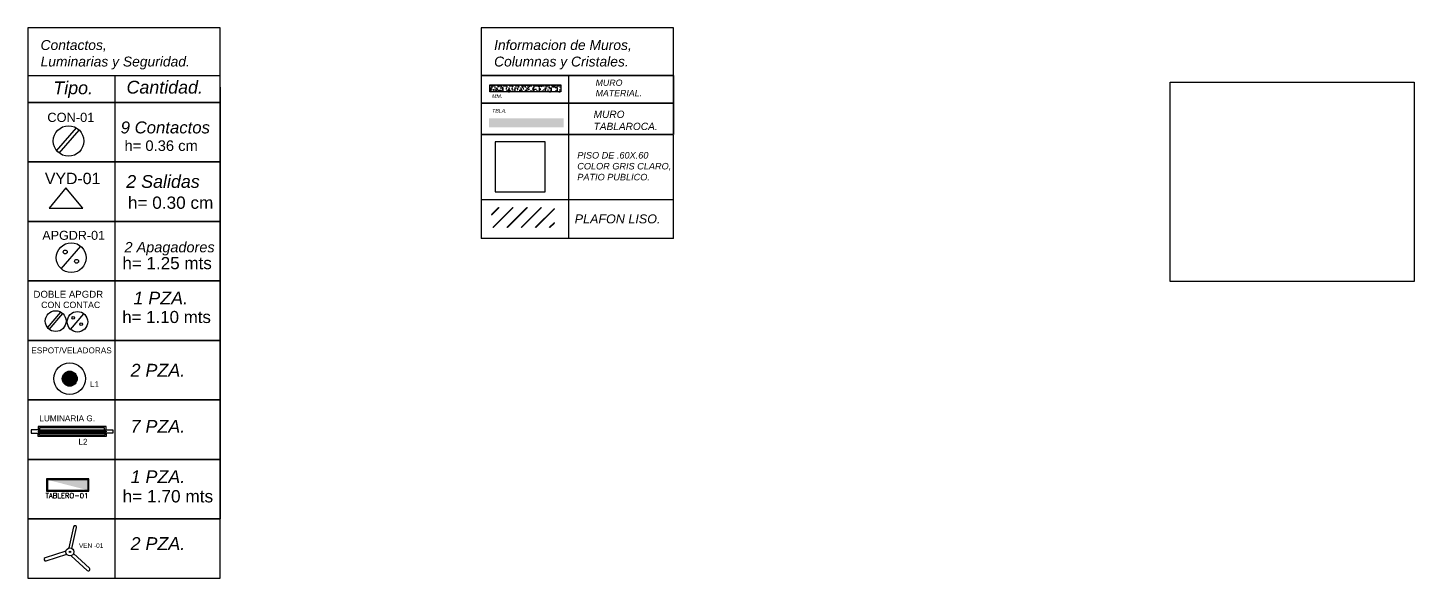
# Model space of a CAD drawing. Header units: millimetres. Extents: x 10930 to 21977, y 3784 to 7635.
# Drawn here: x 10990.5 to 11007.13, y 3815.36 to 3821.97 of the extents above; entities that cross this region are included whole.
import ezdxf
from ezdxf.enums import TextEntityAlignment as Align

# ---------------------------------------------------------------- set-up
doc = ezdxf.new("R2010")
doc.units = ezdxf.units.MM
for name, color, linetype in [('CUADRO IMFORMATIVO', 93, 'Continuous'), ('IMAGENES', 191, 'Continuous'), ('MEDIDAS.', 75, 'Continuous')]:
    doc.layers.add(name, color=color, linetype=linetype)
doc.styles.add('BBVA_Guadalajara Rastro_FN$0$X-PP-NEW$0$ROMANS', font='romans.shx', dxfattribs={"width": 0.75})
doc.styles.get("Standard").update_dxf_attribs({"font": 'arial.ttf'})
picture_1 = doc.add_image_def('image28.png', size_in_pixel=(582, 476))

# ---------------------------------------------------------------- blocks, each defined once
blk = doc.blocks.new('Cuadro imformatibo de acabados')
at = {"layer": 'CUADRO IMFORMATIVO'}
h = blk.add_hatch(dxfattribs=at)
h.set_pattern_fill('ANGLE', color=151, scale=0.010385)
h.set_pattern_definition([(0, (-11794.835896, -4063.511164), (0, 0.07254180236), [0.05275767444, -0.01978412792]), (90, (-11794.835896, -4063.511164), (-0.07254180236, 4e-18), [0.05275767444, -0.01978412792])])
h.paths.add_polyline_path([(10996.895, 3821.204), (10996.895, 3821.287), (10996.043, 3821.287), (10996.043, 3821.204)])
h = blk.add_hatch(dxfattribs=at)
h.set_pattern_fill('AR-CONC', color=161, scale=0.0005)
h.paths.add_polyline_path([(10996.043, 3821.204), (10996.043, 3821.287), (10996.895, 3821.287), (10996.895, 3821.204)])
h = blk.add_hatch(color=161, dxfattribs=at)
h.dxf.hatch_style = 1
h.paths.add_polyline_path([(10996.929, 3820.778), (10996.929, 3820.885), (10996.035, 3820.885), (10996.035, 3820.778)])
h = blk.add_hatch(dxfattribs=at)
h.set_pattern_fill('JIS_LC_20A', color=252, scale=0.006)
h.set_pattern_definition([(45, (26.15879, 1.55825), (-0.0848528137, 0.0848528137), []), (45, (26.16479, 1.55825), (-0.0848528137, 0.0848528137), [])])
h.paths.add_polyline_path([(10996.063, 3819.813), (10996.817, 3819.813), (10996.817, 3819.573), (10996.063, 3819.573)])
for p, q in [((10998.248, 3821.973), (10995.94, 3821.973)), ((10995.94, 3821.973), (10995.94, 3821.397)), ((10998.248, 3821.397), (10998.248, 3821.973)), ((10995.94, 3821.397), (10998.248, 3821.397)), ((10995.94, 3821.397), (10998.248, 3821.397)), ((10998.248, 3821.397), (10995.94, 3821.397)), ((10995.94, 3821.397), (10995.94, 3820.683)), ((10996.985, 3821.397), (10996.985, 3820.689)), ((10998.248, 3821.397), (10998.248, 3820.689)), ((10998.248, 3820.689), (10998.248, 3821.397)), ((10995.94, 3821.065), (10998.248, 3821.065)), ((10998.248, 3821.065), (10995.94, 3821.065)), ((10996.985, 3821.004), (10996.985, 3819.44)), ((10995.94, 3820.689), (10998.248, 3820.689)), ((10998.248, 3820.689), (10995.94, 3820.689)), ((10995.94, 3820.683), (10995.94, 3819.44)), ((10998.248, 3819.44), (10998.248, 3820.683)), ((10998.248, 3819.904), (10995.94, 3819.904)), ((10998.248, 3819.904), (10995.94, 3819.904)), ((10998.248, 3819.44), (10995.94, 3819.44))]:
    blk.add_line(p, q, dxfattribs=at)
at = {"layer": 'CUADRO IMFORMATIVO', "color": 151}
blk.add_lwpolyline([(10996.043, 3821.204), (10996.043, 3821.287), (10996.895, 3821.287), (10996.895, 3821.204)], close=True, dxfattribs=at)
at = {"layer": 'CUADRO IMFORMATIVO', "color": 254}
blk.add_lwpolyline([(10996.107, 3820.003), (10996.707, 3820.003), (10996.707, 3820.603), (10996.107, 3820.603)], close=True, dxfattribs=at)
at = {"layer": 'CUADRO IMFORMATIVO', "color": 7, "attachment_point": 1}
for s, insert, char_height in [('{\\fArial|b0|i1|c0|p34;Informacion de Muros, \\PColumnas y Cristales.}', (10996.094, 3821.824), 0.11888), ('{\\fArial|b0|i1|c0|p34;MURO \\PMATERIAL.}', (10997.312, 3821.35), 0.0755), ('{\\fArial|b0|i1|c0|p34;MURO \\PTABLAROCA.}', (10997.288, 3820.976), 0.08676), ('{\\fArial|b0|i1|c0|p34;PISO DE .60X.60\\PCOLOR GRIS CLARO, \\PPATIO PUBLICO. }', (10997.092, 3820.48), 0.07849)]:
    blk.add_mtext_dynamic_manual_height_columns(s, width=3.703, gutter_width=12.5, heights=[0], dxfattribs=dict(at, insert=insert, char_height=char_height))
at = {"layer": 'CUADRO IMFORMATIVO', "color": 210, "char_height": 0.04516, "attachment_point": 1}
for s, insert in [('{\\fArial|b0|i1|c0|p34;MM.}', (10996.07, 3821.174)), ('{\\fArial|b0|i1|c0|p34;TBLA.}', (10996.07, 3820.997))]:
    blk.add_mtext_dynamic_manual_height_columns(s, width=3.703, gutter_width=12.5, heights=[0], dxfattribs=dict(at, insert=insert))
at = {"layer": 'CUADRO IMFORMATIVO', "color": 255, "insert": (10997.061, 3819.731), "char_height": 0.10772, "attachment_point": 1}
blk.add_mtext_dynamic_manual_height_columns('{\\fArial|b0|i1|c0|p34;PLAFON LISO.}', width=3.703, gutter_width=12.5, heights=[0], dxfattribs=at)
blk = doc.blocks.new('IMF LUMINARIAS')
at = {"layer": 'CUADRO IMFORMATIVO', "lineweight": -3}
h = blk.add_hatch(color=3, dxfattribs=at)
h.dxf.hatch_style = 1
edge = h.paths.add_edge_path()
edge.add_arc((10991.004, 3817.759), 0.0902, 0, 360)
at = {"layer": 'CUADRO IMFORMATIVO'}
h = blk.add_hatch(color=173, dxfattribs=at)
h.dxf.hatch_style = 1
h.paths.add_polyline_path([(10991.224, 3816.545), (10991.224, 3816.419), (10990.736, 3816.545)])
for p, q in [((10992.808, 3821.973), (10990.5, 3821.973)), ((10990.5, 3821.973), (10990.5, 3821.076)), ((10992.808, 3815.362), (10992.808, 3821.973)), ((10990.5, 3821.397), (10992.808, 3821.397)), ((10991.546, 3821.397), (10991.546, 3816.076)), ((10992.808, 3821.258), (10992.808, 3816.076)), ((10990.5, 3821.076), (10992.808, 3821.076)), ((10992.808, 3821.076), (10990.5, 3821.076)), ((10990.5, 3821.076), (10990.5, 3820.362)), ((10991.546, 3820.683), (10991.546, 3815.362)), ((10990.5, 3820.362), (10992.808, 3820.362)), ((10992.808, 3820.362), (10990.5, 3820.362)), ((10990.5, 3820.362), (10990.5, 3819.647)), ((10990.5, 3819.647), (10992.808, 3819.647)), ((10992.808, 3819.647), (10990.5, 3819.647)), ((10990.5, 3819.647), (10990.5, 3818.933)), ((10990.5, 3818.933), (10992.808, 3818.933)), ((10992.808, 3818.933), (10990.5, 3818.933)), ((10990.5, 3818.933), (10990.5, 3818.219)), ((10990.5, 3818.219), (10992.808, 3818.219)), ((10992.808, 3818.219), (10990.5, 3818.219)), ((10990.5, 3818.219), (10990.5, 3817.505)), ((10990.5, 3817.505), (10992.808, 3817.505)), ((10992.808, 3817.505), (10990.5, 3817.505)), ((10990.5, 3817.505), (10990.5, 3816.79)), ((10990.5, 3816.79), (10992.808, 3816.79)), ((10992.808, 3816.79), (10990.5, 3816.79)), ((10990.5, 3816.79), (10990.5, 3815.362)), ((10990.5, 3816.076), (10992.808, 3816.076)), ((10990.5, 3816.076), (10992.808, 3816.076)), ((10992.808, 3816.076), (10990.5, 3816.076)), ((10990.5, 3815.362), (10992.808, 3815.362))]:
    blk.add_line(p, q, dxfattribs=at)
at = {"layer": 'CUADRO IMFORMATIVO', "color": 40, "lineweight": -3}
for p, q in [((10990.847, 3820.496), (10991.084, 3820.769)), ((10990.878, 3820.468), (10991.118, 3820.744)), ((10990.903, 3819.078), (10991.136, 3819.348)), ((10990.737, 3818.37), (10990.899, 3818.557)), ((10990.758, 3818.351), (10990.923, 3818.54)), ((10991.014, 3818.351), (10991.175, 3818.537))]:
    blk.add_line(p, q, dxfattribs=at)
at = {"layer": 'CUADRO IMFORMATIVO', "color": 3}
for p, q in [((10990.625, 3817.144), (10990.543, 3817.144)), ((10990.543, 3817.144), (10990.543, 3817.103)), ((10990.543, 3817.103), (10990.625, 3817.103)), ((10990.625, 3817.144), (10991.439, 3817.144)), ((10990.625, 3817.103), (10990.625, 3817.103)), ((10990.625, 3817.103), (10991.44, 3817.103)), ((10991.439, 3817.144), (10991.52, 3817.144)), ((10991.52, 3817.103), (10991.44, 3817.103)), ((10991.52, 3817.144), (10991.52, 3817.103))]:
    blk.add_line(p, q, dxfattribs=at)
at = {"layer": 'CUADRO IMFORMATIVO', "color": 113}
for p, q in [((10991.439, 3817.185), (10990.625, 3817.185)), ((10990.625, 3817.185), (10990.625, 3817.144)), ((10990.625, 3817.063), (10990.625, 3817.103)), ((10991.422, 3817.168), (10990.641, 3817.168)), ((10990.641, 3817.168), (10990.641, 3817.144)), ((10990.641, 3817.079), (10990.641, 3817.103)), ((10991.422, 3817.144), (10991.422, 3817.168)), ((10991.424, 3817.103), (10991.424, 3817.079)), ((10991.439, 3817.144), (10991.439, 3817.185)), ((10991.44, 3817.103), (10991.44, 3817.063)), ((10991.44, 3817.063), (10990.625, 3817.063)), ((10991.424, 3817.079), (10990.641, 3817.079))]:
    blk.add_line(p, q, dxfattribs=at)
at = {"layer": 'CUADRO IMFORMATIVO', "color": 2}
for p, q in [((10990.625, 3817.128), (10991.44, 3817.127)), ((10990.625, 3817.128), (10990.625, 3817.12)), ((10990.625, 3817.12), (10991.44, 3817.12)), ((10991.44, 3817.127), (10991.44, 3817.12))]:
    blk.add_line(p, q, dxfattribs=at)
at = {"layer": 'CUADRO IMFORMATIVO', "color": 40}
blk.add_lwpolyline([(10990.892, 3819.807), (10991.026, 3819.807), (10991.16, 3819.807), (10991.16, 3819.807), (10990.959, 3820.052), (10990.758, 3819.807)], close=True, dxfattribs=at)
at = {"layer": 'CUADRO IMFORMATIVO', "color": 173, "elevation": -4.84}
for points in [[(10990.726, 3816.409), (10991.234, 3816.409), (10991.234, 3816.555), (10990.726, 3816.555)], [(10990.736, 3816.419), (10991.224, 3816.419), (10991.224, 3816.545), (10990.736, 3816.545)]]:
    blk.add_lwpolyline(points, close=True, dxfattribs=at)
at = {"layer": 'CUADRO IMFORMATIVO', "color": 142}
for points in [[(10991.031, 3815.721), (10991.087, 3815.971), (10991.086, 3815.971, 1), (10991.049, 3815.979), (10991.049, 3815.979), (10990.992, 3815.726)], [(10990.959, 3815.687), (10990.709, 3815.609), (10990.709, 3815.608, 1), (10990.721, 3815.572), (10990.721, 3815.572), (10990.968, 3815.65)], [(10991.02, 3815.633), (10991.215, 3815.455), (10991.215, 3815.455, 1), (10991.241, 3815.483), (10991.241, 3815.484), (10991.05, 3815.659)]]:
    blk.add_lwpolyline(points, format="xyb", dxfattribs=at)
at = {"layer": 'CUADRO IMFORMATIVO', "color": 40, "lineweight": -3}
for centre, radius in [((10990.99, 3820.612), 0.183), ((10991.022, 3819.211), 0.179), ((10990.95, 3819.28), 0.0232), ((10991.086, 3819.168), 0.0232), ((10990.835, 3818.45), 0.125), ((10991.097, 3818.442), 0.123), ((10991.047, 3818.49), 0.016), ((10991.14, 3818.413), 0.016)]:
    blk.add_circle(centre, radius, dxfattribs=at)
at = {"layer": 'CUADRO IMFORMATIVO', "color": 3, "lineweight": -3}
for radius in [0.19, 0.0902]:
    blk.add_circle((10991.004, 3817.759), radius, dxfattribs=at)
at = {"layer": 'CUADRO IMFORMATIVO', "color": 61}
blk.add_circle((10991.006, 3815.679), 0.0482, dxfattribs=at)
at = {"layer": 'CUADRO IMFORMATIVO', "color": 142}
blk.add_circle((10991.006, 3815.679), 0.00926, dxfattribs=at)
at = {"layer": 'CUADRO IMFORMATIVO', "color": 7}
for s, height, p in [('CON-01', 0.1102, (10990.735, 3820.841)), ('VYD-01', 0.136, (10990.706, 3820.095)), ('APGDR-01', 0.1077, (10990.675, 3819.426)), ('DOBLE APGDR ', 0.08282, (10990.569, 3818.731)), ('CON CONTAC', 0.0755, (10990.661, 3818.607)), ('ESPOT/VELADORAS', 0.07063, (10990.543, 3818.063)), ('LUMINARIA G.', 0.07063, (10990.639, 3817.247))]:
    blk.add_text(s, height=height, dxfattribs=at).set_placement(p)
at = {"layer": 'CUADRO IMFORMATIVO', "color": 230}
for s, height, p in [('h= 0.36 cm', 0.1265, (10991.661, 3820.493)), ('h= 0.30 cm', 0.1474, (10991.702, 3819.798)), ('h= 1.25 mts', 0.14627, (10991.635, 3819.073)), ('h= 1.10 mts', 0.14487, (10991.634, 3818.427)), ('h= 1.70 mts', 0.14804, (10991.638, 3816.273))]:
    blk.add_text(s, height=height, dxfattribs=at).set_placement(p)
at = {"layer": 'CUADRO IMFORMATIVO', "color": 10}
for s, p in [('L1', (10991.247, 3817.657)), ('L2', (10991.108, 3816.966))]:
    blk.add_text(s, height=0.0706, dxfattribs=at).set_placement(p)
at = {"layer": 'CUADRO IMFORMATIVO', "color": 173, "style": 'BBVA_Guadalajara Rastro_FN$0$X-PP-NEW$0$ROMANS'}
blk.add_text('TABLERO-01', height=0.06, rotation=359.9473, dxfattribs=at).set_placement((10990.97, 3816.355), align=Align.MIDDLE)
at = {"layer": 'CUADRO IMFORMATIVO', "color": 1}
blk.add_text('VEN -01', height=0.0552, dxfattribs=at).set_placement((10991.115, 3815.727))
at = {"layer": 'CUADRO IMFORMATIVO', "color": 7, "attachment_point": 1}
for s, insert, char_height in [('{\\fArial|b0|i1|c0|p34;Contactos,\\PLuminarias y Seguridad.}', (10990.654, 3821.824), 0.11888), ('{\\fArial|b0|i1|c0|p34;Tipo.}', (10990.807, 3821.327), 0.15335), ('{\\fArial|b0|i1|c0|p34;Cantidad.}', (10991.685, 3821.335), 0.15335), ('{\\fArial|b0|i1|c0|p34;9 Contactos}', (10991.615, 3820.847), 0.14368), ('{\\fArial|b0|i1|c0|p34;2 Salidas}', (10991.682, 3820.203), 0.15335), ('{\\fArial|b0|i1|c0|p34;2 Apagadores}', (10991.661, 3819.4), 0.1243), ('{\\fArial|b0|i1|c0|p34;1 PZA.}', (10991.768, 3818.803), 0.15335), ('{\\fArial|b0|i1|c0|p34;2 PZA.}', (10991.734, 3817.937), 0.15335), ('{\\fArial|b0|i1|c0|p34;7 PZA.}', (10991.734, 3817.263), 0.15335), ('{\\fArial|b0|i1|c0|p34;1 PZA.}', (10991.734, 3816.658), 0.15335), ('{\\fArial|b0|i1|c0|p34;2 PZA.}', (10991.734, 3815.856), 0.15335)]:
    blk.add_mtext_dynamic_manual_height_columns(s, width=3.703, gutter_width=12.5, heights=[0], dxfattribs=dict(at, insert=insert, char_height=char_height))

msp = doc.modelspace()

# ---------------------------------------------------------------- block references
at = {"layer": 'CUADRO IMFORMATIVO', "color": 61}
msp.add_blockref('Cuadro imformatibo de acabados', (0, 0), dxfattribs=at)
at = {"layer": 'MEDIDAS.', "color": 61}
msp.add_blockref('IMF LUMINARIAS', (0, 0), dxfattribs=at)

# ---------------------------------------------------------------- pictures from other files: only their frames are drawn
at = {"layer": 'IMAGENES', "color": 255}
image = msp.add_image(picture_1, insert=(11004.205, 3818.924), size_in_units=(2.926, 2.393), dxfattribs=at)
image.dxf.flags = 7

doc.saveas('drawing.dxf')
